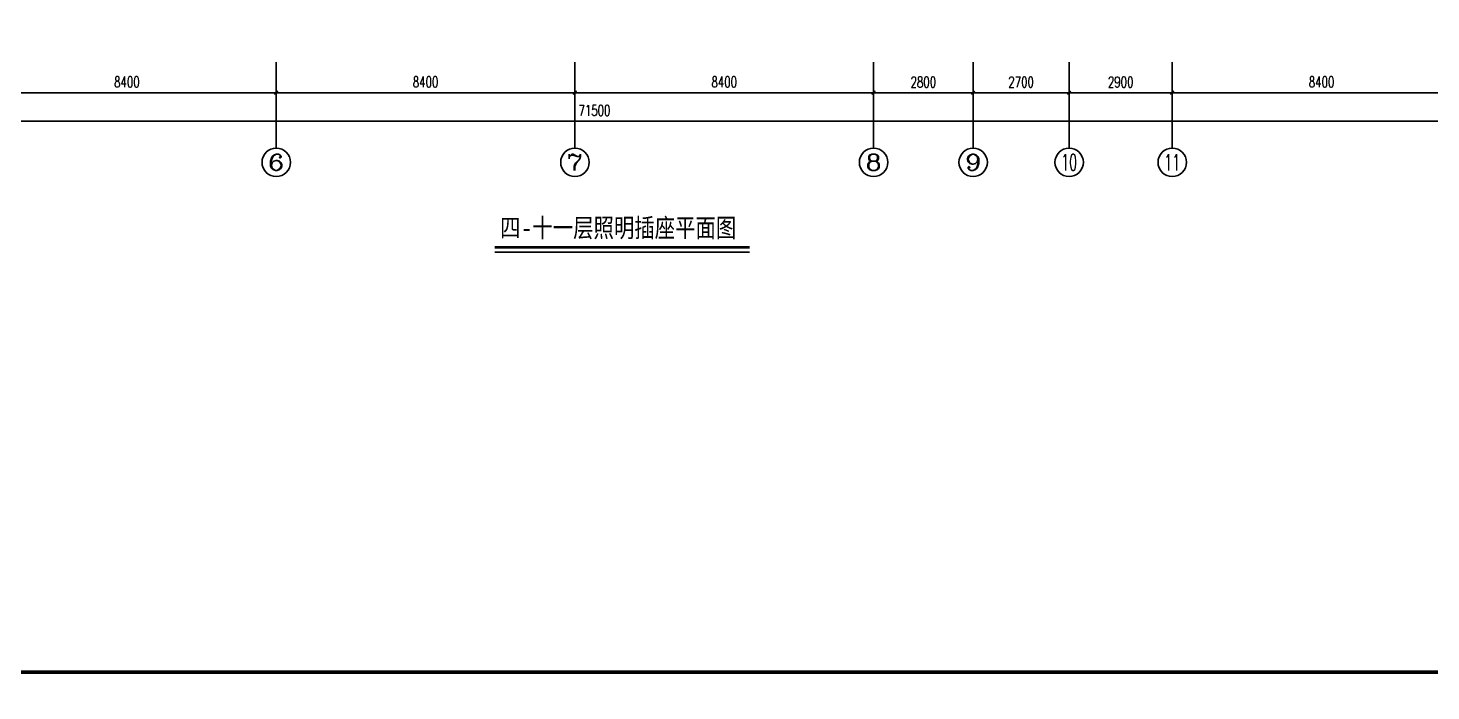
# Model space of a CAD drawing. Extents: x 2166032 to 5302137, y 581493 to 2416206.
# Drawn here: x 2469714 to 2509170, y 1033995 to 1052633 of the extents above; entities that cross this region are included whole.
import ezdxf
from ezdxf.enums import TextEntityAlignment as Align

# ---------------------------------------------------------------- set-up
doc = ezdxf.new("R2010")
doc.units = 0
doc.header["$LTSCALE"] = 1000
doc.header["$MEASUREMENT"] = 0
for name, color, linetype in [('AXIS', 3, 'Continuous'), ('AXIS_TEXT', 7, 'Continuous'), ('DIM_SYMB', 3, 'Continuous'), ('PUB_TEXT', 7, 'Continuous'), ('PUB_TITLE', 137, 'Continuous')]:
    doc.layers.add(name, color=color, linetype=linetype)
doc.styles.add('_TCH_AXIS', font='complex_.ttf')
doc.styles.add('COMPLEX', font='complex_.ttf')
doc.styles.add('DIM_FONT', font='simplex_.ttf', dxfattribs={"width": 0.7})
doc.styles.add('hz（黑）', font='simhei.ttf', dxfattribs={"width": 0.8})
doc.dimstyles.new('DIMN', dxfattribs={"dimtxt": 300, "dimasz": 100, "dimexe": 250, "dimexo": 300, "dimgap": 150, "dimtad": 1, "dimdec": 0, "dimzin": 0, "dimdsep": 46, "dimtxsty": 'DIM_FONT', "dimblk": 'ARCHTICK', "dimcen": 0.09, "dimclrt": 7, "dimazin": 2, "dimtfac": 1, "dimtdec": 0, "dimtix": 1, "dimtmove": 2, "dimatfit": 3, "dimldrblk": 'ARCHTICK', "dimfxl": 1, "dimtolj": 1, "dimtzin": 0, "dimarcsym": 0})

# ---------------------------------------------------------------- blocks, each defined once
blk = doc.blocks.new('_ArchTick')
at = {"color": 0, "linetype": 'ByBlock', "const_width": 0.4}
blk.add_lwpolyline([(-0.5, -0.5), (0.5, 0.5)], dxfattribs=at)
blk = doc.blocks.new('*D3000')
at = {"layer": 'AXIS', "color": 0, "lineweight": -2}
for p, q in [((2468294, 1051670), (2468294, 1050564)), ((2476694, 1051670), (2476694, 1050564)), ((2468294, 1050814), (2476694, 1050814))]:
    blk.add_line(p, q, dxfattribs=at)
at = {"layer": 'Defpoints', "color": 0}
for p in [(2468294, 1051970), (2476694, 1051970), (2476694, 1050814)]:
    blk.add_point(p, dxfattribs=at)
at = {"layer": 'AXIS', "color": 0, "lineweight": -2, "xscale": 100, "yscale": 100, "zscale": 100, "rotation": 180}
blk.add_blockref('_ArchTick', (2468294, 1050814), dxfattribs=at)
at = {"layer": 'AXIS', "color": 0, "lineweight": -2, "xscale": 100, "yscale": 100, "zscale": 100}
blk.add_blockref('_ArchTick', (2476694, 1050814), dxfattribs=at)
at = {"layer": 'AXIS', "color": 7, "insert": (2472494, 1051119), "char_height": 300, "attachment_point": 5, "style": 'DIM_FONT'}
blk.add_mtext('\\A1;8400', dxfattribs=at)
blk = doc.blocks.new('*D3001')
at = {"layer": 'AXIS', "color": 0, "lineweight": -2}
for p, q in [((2476694, 1051670), (2476694, 1050564)), ((2485094, 1051670), (2485094, 1050564)), ((2476694, 1050814), (2485094, 1050814))]:
    blk.add_line(p, q, dxfattribs=at)
at = {"layer": 'Defpoints', "color": 0}
for p in [(2476694, 1051970), (2485094, 1051970), (2485094, 1050814)]:
    blk.add_point(p, dxfattribs=at)
at = {"layer": 'AXIS', "color": 0, "lineweight": -2, "xscale": 100, "yscale": 100, "zscale": 100, "rotation": 180}
blk.add_blockref('_ArchTick', (2476694, 1050814), dxfattribs=at)
at = {"layer": 'AXIS', "color": 0, "lineweight": -2, "xscale": 100, "yscale": 100, "zscale": 100}
blk.add_blockref('_ArchTick', (2485094, 1050814), dxfattribs=at)
at = {"layer": 'AXIS', "color": 7, "insert": (2480894, 1051119), "char_height": 300, "attachment_point": 5, "style": 'DIM_FONT'}
blk.add_mtext('\\A1;8400', dxfattribs=at)
blk = doc.blocks.new('*D3002')
at = {"layer": 'AXIS', "color": 0, "lineweight": -2}
for p, q in [((2485094, 1051670), (2485094, 1050564)), ((2493494, 1051670), (2493494, 1050564)), ((2485094, 1050814), (2493494, 1050814))]:
    blk.add_line(p, q, dxfattribs=at)
at = {"layer": 'Defpoints', "color": 0}
for p in [(2485094, 1051970), (2493494, 1051970), (2493494, 1050814)]:
    blk.add_point(p, dxfattribs=at)
at = {"layer": 'AXIS', "color": 0, "lineweight": -2, "xscale": 100, "yscale": 100, "zscale": 100, "rotation": 180}
blk.add_blockref('_ArchTick', (2485094, 1050814), dxfattribs=at)
at = {"layer": 'AXIS', "color": 0, "lineweight": -2, "xscale": 100, "yscale": 100, "zscale": 100}
blk.add_blockref('_ArchTick', (2493494, 1050814), dxfattribs=at)
at = {"layer": 'AXIS', "color": 7, "insert": (2489294, 1051119), "char_height": 300, "attachment_point": 5, "style": 'DIM_FONT'}
blk.add_mtext('\\A1;8400', dxfattribs=at)
blk = doc.blocks.new('*D3003')
at = {"layer": 'AXIS', "color": 0, "lineweight": -2}
for p, q in [((2493494, 1051670), (2493494, 1050564)), ((2496294, 1051670), (2496294, 1050564)), ((2493494, 1050814), (2496294, 1050814))]:
    blk.add_line(p, q, dxfattribs=at)
at = {"layer": 'Defpoints', "color": 0}
for p in [(2493494, 1051970), (2496294, 1051970), (2496294, 1050814)]:
    blk.add_point(p, dxfattribs=at)
at = {"layer": 'AXIS', "color": 0, "lineweight": -2, "xscale": 100, "yscale": 100, "zscale": 100, "rotation": 180}
blk.add_blockref('_ArchTick', (2493494, 1050814), dxfattribs=at)
at = {"layer": 'AXIS', "color": 0, "lineweight": -2, "xscale": 100, "yscale": 100, "zscale": 100}
blk.add_blockref('_ArchTick', (2496294, 1050814), dxfattribs=at)
at = {"layer": 'AXIS', "color": 7, "insert": (2494894, 1051116), "char_height": 300, "attachment_point": 5, "style": 'DIM_FONT'}
blk.add_mtext('\\A1;2800', dxfattribs=at)
blk = doc.blocks.new('*D3004')
at = {"layer": 'AXIS', "color": 0, "lineweight": -2}
for p, q in [((2496294, 1051670), (2496294, 1050564)), ((2498994, 1051670), (2498994, 1050564)), ((2496294, 1050814), (2498994, 1050814))]:
    blk.add_line(p, q, dxfattribs=at)
at = {"layer": 'Defpoints', "color": 0}
for p in [(2496294, 1051970), (2498994, 1051970), (2498994, 1050814)]:
    blk.add_point(p, dxfattribs=at)
at = {"layer": 'AXIS', "color": 0, "lineweight": -2, "xscale": 100, "yscale": 100, "zscale": 100, "rotation": 180}
blk.add_blockref('_ArchTick', (2496294, 1050814), dxfattribs=at)
at = {"layer": 'AXIS', "color": 0, "lineweight": -2, "xscale": 100, "yscale": 100, "zscale": 100}
blk.add_blockref('_ArchTick', (2498994, 1050814), dxfattribs=at)
at = {"layer": 'AXIS', "color": 7, "insert": (2497644, 1051116), "char_height": 300, "attachment_point": 5, "style": 'DIM_FONT'}
blk.add_mtext('\\A1;2700', dxfattribs=at)
blk = doc.blocks.new('*D3005')
at = {"layer": 'AXIS', "color": 0, "lineweight": -2}
for p, q in [((2498994, 1051670), (2498994, 1050564)), ((2501894, 1051670), (2501894, 1050564)), ((2498994, 1050814), (2501894, 1050814))]:
    blk.add_line(p, q, dxfattribs=at)
at = {"layer": 'Defpoints', "color": 0}
for p in [(2498994, 1051970), (2501894, 1051970), (2501894, 1050814)]:
    blk.add_point(p, dxfattribs=at)
at = {"layer": 'AXIS', "color": 0, "lineweight": -2, "xscale": 100, "yscale": 100, "zscale": 100, "rotation": 180}
blk.add_blockref('_ArchTick', (2498994, 1050814), dxfattribs=at)
at = {"layer": 'AXIS', "color": 0, "lineweight": -2, "xscale": 100, "yscale": 100, "zscale": 100}
blk.add_blockref('_ArchTick', (2501894, 1050814), dxfattribs=at)
at = {"layer": 'AXIS', "color": 7, "insert": (2500444, 1051116), "char_height": 300, "attachment_point": 5, "style": 'DIM_FONT'}
blk.add_mtext('\\A1;2900', dxfattribs=at)
blk = doc.blocks.new('*D3006')
at = {"layer": 'AXIS', "color": 0, "lineweight": -2}
for p, q in [((2501894, 1051670), (2501894, 1050564)), ((2510294, 1051670), (2510294, 1050564)), ((2501894, 1050814), (2510294, 1050814))]:
    blk.add_line(p, q, dxfattribs=at)
at = {"layer": 'Defpoints', "color": 0}
for p in [(2501894, 1051970), (2510294, 1051970), (2510294, 1050814)]:
    blk.add_point(p, dxfattribs=at)
at = {"layer": 'AXIS', "color": 0, "lineweight": -2, "xscale": 100, "yscale": 100, "zscale": 100, "rotation": 180}
blk.add_blockref('_ArchTick', (2501894, 1050814), dxfattribs=at)
at = {"layer": 'AXIS', "color": 0, "lineweight": -2, "xscale": 100, "yscale": 100, "zscale": 100}
blk.add_blockref('_ArchTick', (2510294, 1050814), dxfattribs=at)
at = {"layer": 'AXIS', "color": 7, "insert": (2506094, 1051119), "char_height": 300, "attachment_point": 5, "style": 'DIM_FONT'}
blk.add_mtext('\\A1;8400', dxfattribs=at)
blk = doc.blocks.new('*D3012')
at = {"layer": 'AXIS', "color": 0, "lineweight": -2}
for p, q in [((2449894, 1051370), (2449894, 1049764)), ((2521394, 1051370), (2521394, 1049764)), ((2449894, 1050014), (2521394, 1050014))]:
    blk.add_line(p, q, dxfattribs=at)
at = {"layer": 'Defpoints', "color": 0}
for p in [(2449894, 1051670), (2521394, 1051670), (2521394, 1050014)]:
    blk.add_point(p, dxfattribs=at)
at = {"layer": 'AXIS', "color": 0, "lineweight": -2, "xscale": 100, "yscale": 100, "zscale": 100, "rotation": 180}
blk.add_blockref('_ArchTick', (2449894, 1050014), dxfattribs=at)
at = {"layer": 'AXIS', "color": 0, "lineweight": -2, "xscale": 100, "yscale": 100, "zscale": 100}
blk.add_blockref('_ArchTick', (2521394, 1050014), dxfattribs=at)
at = {"layer": 'AXIS', "color": 7, "insert": (2485644, 1050316), "char_height": 300, "attachment_point": 5, "style": 'DIM_FONT'}
blk.add_mtext('\\A1;71500', dxfattribs=at)
blk = doc.blocks.new('_AXISO')
blk.add_circle((0, 0), 0.5)
at = {"layer": 'AXIS_TEXT', "style": 'COMPLEX', "width": 1.171875}
blk.add_attdef('A', text='', height=0.56, dxfattribs=at).set_placement((-0.25, -0.28), (0.25, -0.28), align=Align.FIT)

msp = doc.modelspace()

# ---------------------------------------------------------------- linework, layer by layer
msp.add_circle((2604640.5, 1020101.3), 438608.5)
at = {"layer": 'AXIS'}
for p, q in [((2476694.4, 1051670.2), (2476694.4, 1049258.9)), ((2485094.4, 1051670.2), (2485094.4, 1049258.9)), ((2493494.4, 1051670.2), (2493494.4, 1049258.9)), ((2496294.4, 1051670.2), (2496294.4, 1049258.9)), ((2498994.4, 1051670.2), (2498994.4, 1049258.9)), ((2501894.4, 1051670.2), (2501894.4, 1049258.9))]:
    msp.add_line(p, q, dxfattribs=at)
at = {"layer": 'DIM_SYMB', "const_width": 70}
msp.add_lwpolyline([(2482837.9, 1046467.4), (2490008.9, 1046467.4)], dxfattribs=at)
at = {"layer": 'DIM_SYMB'}
msp.add_lwpolyline([(2482837.9, 1046327.4), (2490008.9, 1046327.4)], dxfattribs=at)
at = {"layer": 'PUB_TITLE', "const_width": 100}
msp.add_lwpolyline([(2436024.2, 1034519.6), (2537624.2, 1034519.6), (2537624.2, 1091919.6), (2436024.2, 1091919.6)], close=True, dxfattribs=at)

# ---------------------------------------------------------------- block references
at = {"layer": 'AXIS'}
ref = msp.add_blockref('_AXISO', (2476694.4, 1048858.9), dxfattribs=dict(at, xscale=800, yscale=800, zscale=800))
ref.add_attrib('A', '6', dxfattribs={"layer": 'AXIS_TEXT', "height": 452.5, "style": '_TCH_AXIS', "width": 1.049113}).set_placement((2476468.1, 1048632.6), (2476920.6, 1048632.6), align=Align.FIT)
ref = msp.add_blockref('_AXISO', (2485094.4, 1048858.9), dxfattribs=dict(at, xscale=800, yscale=800, zscale=800))
ref.add_attrib('A', '7', dxfattribs={"layer": 'AXIS_TEXT', "height": 452.5, "style": '_TCH_AXIS', "width": 1.049113}).set_placement((2484868.1, 1048632.6), (2485320.6, 1048632.6), align=Align.FIT)
ref = msp.add_blockref('_AXISO', (2493494.4, 1048858.9), dxfattribs=dict(at, xscale=800, yscale=800, zscale=800))
ref.add_attrib('A', '8', dxfattribs={"layer": 'AXIS_TEXT', "height": 452.5, "style": '_TCH_AXIS', "width": 1.049113}).set_placement((2493268.1, 1048632.6), (2493720.6, 1048632.6), align=Align.FIT)
ref = msp.add_blockref('_AXISO', (2496294.4, 1048858.9), dxfattribs=dict(at, xscale=800, yscale=800, zscale=800))
ref.add_attrib('A', '9', dxfattribs={"layer": 'AXIS_TEXT', "height": 452.5, "style": '_TCH_AXIS', "width": 1.049113}).set_placement((2496068.1, 1048632.6), (2496520.6, 1048632.6), align=Align.FIT)
ref = msp.add_blockref('_AXISO', (2498994.4, 1048858.9), dxfattribs=dict(at, xscale=800, yscale=800, zscale=800))
ref.add_attrib('A', '10', dxfattribs={"layer": 'AXIS_TEXT', "height": 452.55, "style": '_TCH_AXIS', "width": 0.597514}).set_placement((2498768.1, 1048632.6), (2499220.6, 1048632.6), align=Align.FIT)
ref = msp.add_blockref('_AXISO', (2501894.4, 1048858.9), dxfattribs=dict(at, xscale=800, yscale=800, zscale=800))
ref.add_attrib('A', '11', dxfattribs={"layer": 'AXIS_TEXT', "height": 452.55, "style": '_TCH_AXIS', "width": 0.694043}).set_placement((2501668.1, 1048632.6), (2502120.6, 1048632.6), align=Align.FIT)

# ---------------------------------------------------------------- texts
at = {"layer": 'PUB_TEXT', "style": 'hz（黑）', "width": 0.8}
for s, height, p in [('四', 525.7, (2482989.9, 1046754.6, 0)), ('十一层照明插座平面图', 525.74, (2483897.3, 1046754.6, 0)), ('-', 525.7, (2483594.8, 1046754.6, 0))]:
    msp.add_text(s, height=height, dxfattribs=at).set_placement(p)

# ---------------------------------------------------------------- dimensions: what is measured, and where the dimension line sits
at = {"layer": 'AXIS'}
for p1, p2, distance, picture, middle in [((2468294.4, 1051970.2), (2476694.4, 1051970.2), -1156, '*D3000', (2472494.4, 1051119.1)), ((2476694.4, 1051970.2), (2485094.4, 1051970.2), -1156, '*D3001', (2480894.4, 1051119.1)), ((2485094.4, 1051970.2), (2493494.4, 1051970.2), -1156, '*D3002', (2489294.4, 1051119.1)), ((2493494.4, 1051970.2), (2496294.4, 1051970.2), -1156, '*D3003', (2494894.4, 1051115.6)), ((2496294.4, 1051970.2), (2498994.4, 1051970.2), -1156, '*D3004', (2497644.4, 1051115.6)), ((2498994.4, 1051970.2), (2501894.4, 1051970.2), -1156, '*D3005', (2500444.4, 1051115.6)), ((2501894.4, 1051970.2), (2510294.4, 1051970.2), -1156, '*D3006', (2506094.4, 1051119.1)), ((2449894.4, 1051670.2), (2521394.4, 1051670.2), -1656, '*D3012', (2485644.4, 1050315.6))]:
    dim = msp.add_aligned_dim(p1=p1, p2=p2, distance=distance, dimstyle='DIMN', dxfattribs=at)
    dim.commit()
    dim.dimension.update_dxf_attribs({"geometry": picture, "text_midpoint": middle})

doc.saveas('drawing.dxf')
